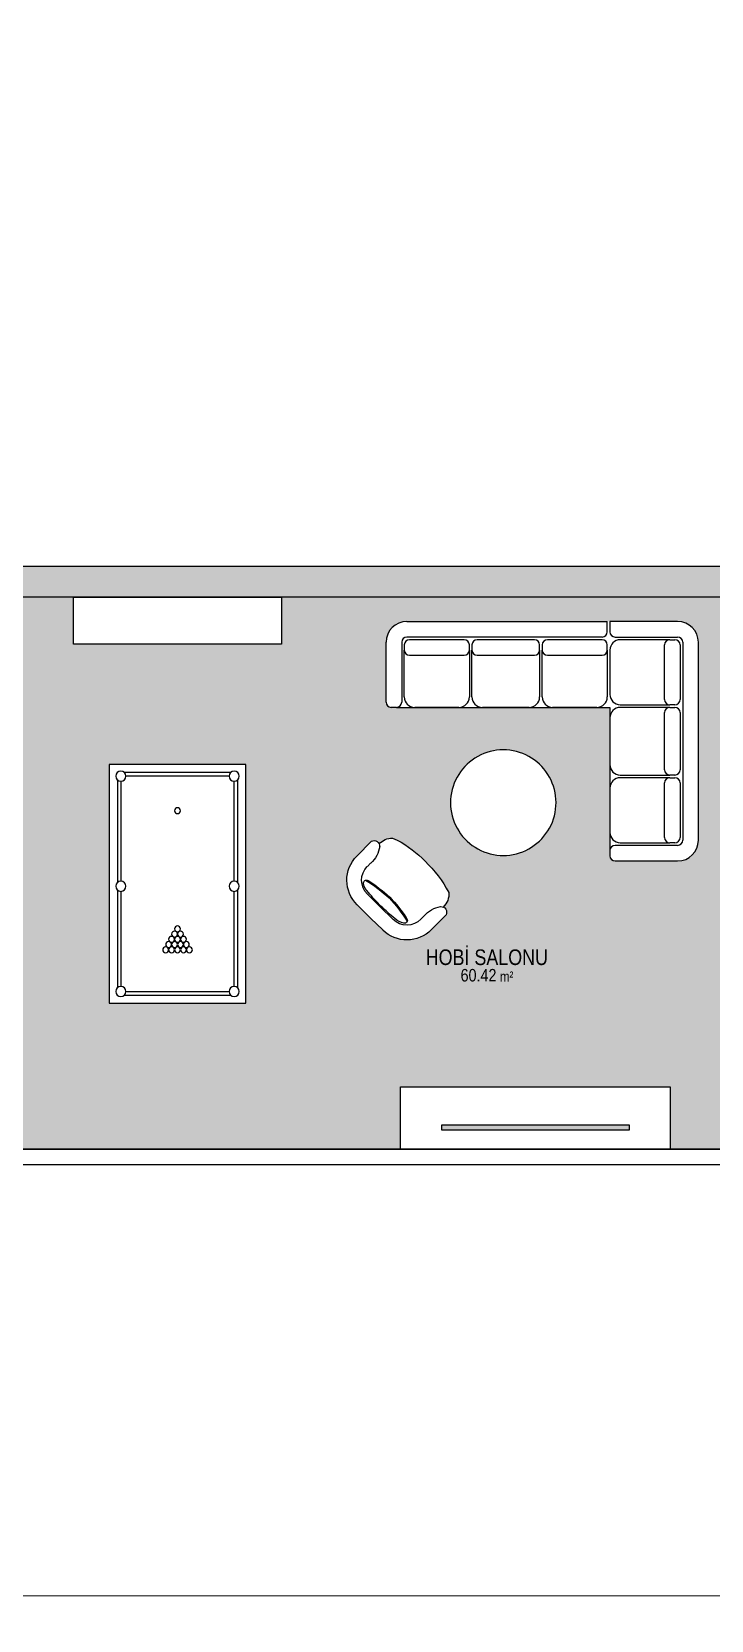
# Model space of a CAD drawing. Header units: metres. Extents: x 325971 to 582574, y 4156069 to 4412673.
# Drawn here: x 470762 to 471414, y 4265291 to 4266816 of the extents above; entities that cross this region are included whole.
import ezdxf
from ezdxf.enums import TextEntityAlignment as Align

# ---------------------------------------------------------------- set-up
doc = ezdxf.new("R2010")
doc.units = ezdxf.units.M
doc.layers.get('0').update_dxf_attribs({"color": 5, "lineweight": 0})
doc.layers.add('0_IFC_Area', color=100, linetype='Continuous', plot=False)
for name, color, linetype in [('0_IFC_Elevation_5', 252, 'Continuous'), ('0_IFC_Hatch', 250, 'Continuous'), ('0_IFC_Hatch_Structure', 251, 'Continuous'), ('0_IFC_Room_Text(No)_100', 12, 'Continuous'), ('0_IFC_Room_Text(No)_50', 12, 'Continuous'), ('0_IFC_Text_Explanation_100', 231, 'Continuous'), ('1_IFC_Concrete_Section', 50, 'Continuous'), ('2_IFC_Wall', 130, 'Continuous'), ('6_IFC_Furniture', 35, 'Continuous')]:
    doc.layers.add(name, color=color, linetype=linetype)
doc.styles.add('IFC_TEXT', font='ARIALN.TTF')

# ---------------------------------------------------------------- blocks, each defined once
blk = doc.blocks.new('BILARDO MASASI')
blk.add_wipeout([(-114.5, 0), (-114.5, -131), (114.5, -131), (114.5, 0)]).dxf.layer = '6_IFC_Furniture'
at = {"layer": '6_IFC_Furniture'}
blk.add_lwpolyline([(-114.5, -131), (-114.5, 0), (114.5, 0), (114.5, -131)], close=True, dxfattribs=at)
for points in [[(-106.8, -116.5), (-106.8, -14.5)], [(-100, -7.7), (-1, -7.7)], [(-98.6, -11.1), (-2.4, -11.1)], [(5.9, -7.7), (100, -7.7)], [(7.3, -11.1), (98.6, -11.1)], [(106.8, -14.5), (106.8, -116.5)], [(-103.4, -115.1), (-103.4, -15.9)], [(103.4, -15.9), (103.4, -115.1)], [(-2.4, -119.9), (-98.6, -119.9)], [(98.6, -119.9), (7.3, -119.9)], [(-1, -123.3), (-100, -123.3)], [(100, -123.3), (5.9, -123.3)]]:
    blk.add_lwpolyline(points, dxfattribs=at)
for centre, radius in [((-103.4, -11.1), 4.85), ((2.4, -11.1), 4.85), ((103.4, -11.1), 4.85), ((48.3, -62.7), 2.84), ((53.3, -59.8), 2.84), ((58.3, -57), 2.84), ((58.3, -62.7), 2.84), ((63.4, -54.1), 2.84), ((63.4, -59.8), 2.84), ((-70.2, -65.5), 2.84), ((43.3, -65.5), 2.84), ((48.3, -68.3), 2.84), ((53.3, -65.5), 2.84), ((53.3, -71.2), 2.84), ((58.3, -68.3), 2.84), ((58.3, -74), 2.84), ((63.4, -65.5), 2.84), ((63.4, -71.2), 2.84), ((63.4, -76.9), 2.84), ((-103.4, -119.9), 4.85), ((2.4, -119.9), 4.85), ((103.4, -119.9), 4.85)]:
    blk.add_circle(centre, radius, dxfattribs=at)
blk = doc.blocks.new('IFC_L_SEAT')
blk.add_wipeout([(-275, -82.5), (-65, -82.5), (-65, -225), (-63.5, -228.5), (-60, -230), (0, -230), (6.8, -228.6), (10.1, -227.1), (11.5, -226.3), (14.1, -224.1), (14.1, -224.1), (16, -221.9), (17.4, -219.8), (18.9, -216.4), (19, -216.4), (19.6, -213.7), (20, -210), (20, -20), (19, -14.1), (18.4, -12.3), (16.5, -8.7), (14.1, -5.9), (14.1, -5.9), (14.1, -5.9), (13.5, -5.3), (12.9, -4.7), (12.9, -4.7), (12.3, -4.2), (10, -2.7), (6.7, -1.2), (3.7, -0.4), (0, 0), (-260, 0), (-261.8, -0.1), (-261.8, -0.1), (-263.1, -0.2), (-264.9, -0.6), (-268.5, -2), (-272.1, -4.4), (-274.1, -5.9), (-274.1, -5.9), (-276.5, -8.9), (-277.7, -10.8), (-278.6, -12.9), (-279.8, -17.3), (-280, -20), (-280, -77.5), (-280, -77.5), (-280, -77.5), (-280, -77.5), (-279.9, -78.1), (-279.7, -79), (-279.3, -79.9), (-278.5, -81), (-277.9, -81.6), (-276.9, -82.1), (-276, -82.4)]).dxf.layer = '6_IFC_Furniture'
at = {"layer": '6_IFC_Furniture'}
for p, q in [((-260, 0), (-67.5, 0)), ((-67.5, -10), (-67.5, 0)), ((-65, 0), (-65, -10)), ((0, 0), (-65, 0)), ((-72.5, -15), (-260, -15)), ((-60, -15), (0, -15)), ((-280, -77.5), (-280, -20)), ((-265, -20), (-265, -77.5)), ((-262.5, -22.5), (-262.5, -27.5)), ((-262.5, -72.5), (-262.5, -27.5)), ((-205, -17.5), (-257.5, -17.5)), ((-200, -27.5), (-200, -22.5)), ((-200, -27.5), (-200, -72.5)), ((-197.5, -22.5), (-197.5, -27.5)), ((-197.5, -72.5), (-197.5, -27.5)), ((-137.5, -17.5), (-192.5, -17.5)), ((-132.5, -27.5), (-132.5, -22.5)), ((-132.5, -27.5), (-132.5, -72.5)), ((-130, -22.5), (-130, -27.5)), ((-130, -72.5), (-130, -27.5)), ((-72.5, -17.5), (-125, -17.5)), ((-67.5, -27.5), (-67.5, -22.5)), ((-67.5, -27.5), (-67.5, -72.5)), ((-65, -27.5), (-65, -70)), ((-7.5, -17.5), (-55, -17.5)), ((-12.5, -75), (-12.5, -22.5)), ((-7.5, -17.5), (-2.5, -17.5)), ((2.5, -22.5), (2.5, -75)), ((5, -20), (5, -210)), ((20, -210), (20, -20)), ((-257.5, -32.5), (-205, -32.5)), ((-192.5, -32.5), (-137.5, -32.5)), ((-125, -32.5), (-72.5, -32.5)), ((-270, -82.5), (-275, -82.5)), ((-210, -82.5), (-252.5, -82.5)), ((-142.5, -82.5), (-187.5, -82.5)), ((-77.5, -82.5), (-120, -82.5)), ((-55, -80), (-7.5, -80)), ((-7.5, -82.5), (-55, -82.5)), ((-12.5, -142.5), (-12.5, -87.5)), ((-2.5, -80), (-7.5, -80)), ((-7.5, -82.5), (-2.5, -82.5)), ((2.5, -87.5), (2.5, -142.5)), ((-65, -92.5), (-65, -137.5)), ((-55, -147.5), (-7.5, -147.5)), ((-7.5, -150), (-55, -150)), ((-2.5, -147.5), (-7.5, -147.5)), ((-7.5, -150), (-2.5, -150)), ((-65, -160), (-65, -202.5)), ((-12.5, -207.5), (-12.5, -155)), ((2.5, -155), (2.5, -207.5)), ((-55, -212.5), (-7.5, -212.5)), ((-2.5, -212.5), (-7.5, -212.5)), ((-65, -220), (-65, -225)), ((0, -215), (-60, -215)), ((-60, -230), (0, -230))]:
    blk.add_line(p, q, dxfattribs=at)
blk.add_lwpolyline([(-270, -82.5), (-65, -82.5), (-65, -220)], dxfattribs=at)
for centre, radius, start, end in [((-260, -20), 20, 90, 180), ((0, -20), 20, 0, 90), ((-260, -20), 5, 90, 180), ((-72.5, -10), 5, 270, 0), ((-60, -10), 5, 180, 270), ((0, -20), 5, 0, 90), ((-257.5, -22.5), 5, 90, 180), ((-257.5, -27.5), 5, 180, 270), ((-205, -22.5), 5, 360, 90), ((-205, -27.5), 5, 270, 0), ((-192.5, -22.5), 5, 90, 180), ((-192.5, -27.5), 5, 180, 270), ((-137.5, -22.5), 5, 360, 90), ((-137.5, -27.5), 5, 270, 0), ((-125, -22.5), 5, 90, 180), ((-125, -27.5), 5, 180, 270), ((-72.5, -22.5), 5, 360, 90), ((-72.5, -27.5), 5, 270, 0), ((-55, -27.5), 10, 90, 180), ((-7.5, -22.5), 5, 90, 180), ((-2.5, -22.5), 5, 360, 90), ((-252.5, -72.5), 10, 180, 270), ((-210, -72.5), 10, 270, 0), ((-187.5, -72.5), 10, 180, 270), ((-142.5, -72.5), 10, 270, 0), ((-120, -72.5), 10, 180, 270), ((-77.5, -72.5), 10, 270, 0), ((-55, -70), 10, 180, 270), ((-7.5, -75), 5, 180, 270), ((-2.5, -75), 5, 270, 0), ((-275, -77.5), 5, 180, 270), ((-270, -77.5), 5, 270, 0), ((-55, -92.5), 10, 90, 180), ((-7.5, -87.5), 5, 90, 180), ((-2.5, -87.5), 5, 0, 90), ((-55, -137.5), 10, 180, 270), ((-55, -160), 10, 90, 180), ((-7.5, -142.5), 5, 180, 270), ((-7.5, -155), 5, 90, 180), ((-2.5, -142.5), 5, 270, 0), ((-2.5, -155), 5, 0, 90), ((-55, -202.5), 10, 180, 270), ((-7.5, -207.5), 5, 180, 270), ((-2.5, -207.5), 5, 270, 0), ((0, -210), 20, 270, 0), ((0, -210), 5, 270, 0), ((-60, -220), 5, 90, 180), ((-60, -225), 5, 180, 270)]:
    blk.add_arc(centre, radius, start, end, dxfattribs=at)
blk = doc.blocks.new('*U223')
blk.add_wipeout([(0, 0), (259.1, 0), (259.1, -60), (0, -60)]).dxf.layer = '6_IFC_Furniture'
at = {"layer": '6_IFC_Furniture', "transparency": 33554687}
blk.add_lwpolyline([(0, -60), (0, 0), (259.1, 0), (259.1, -60)], close=True, dxfattribs=at)
blk = doc.blocks.new('*U226')
blk.add_wipeout([(0, 0), (180, 0), (180, 5), (0, 5)]).dxf.layer = '6_IFC_Furniture'
at = {"layer": '0_IFC_Elevation_5', "true_color": 0xa8a8a8}
h = blk.add_hatch(color=253, dxfattribs=at)
h.dxf.hatch_style = 1
h.paths.add_polyline_path([(180, 0), (180, 5), (0, 5), (0, 0)])
at = {"layer": '6_IFC_Furniture', "linetype": 'ByBlock', "transparency": 33554687}
blk.add_lwpolyline([(180, 0), (180, 5), (0, 5), (0, 0)], close=True, dxfattribs=at)
blk = doc.blocks.new('k2')
blk.add_wipeout([(-203, 224), (-348, 78), (-377, 47), (-377, 47), (-418, -19), (-418, -19), (-446, -95), (-454, -143), (-456, -182), (-454, -221), (-447, -265), (-438, -297), (-418, -345), (-418, -345), (-387, -396), (-367, -422), (-348, -441), (-324, -466), (-302, -488), (-270, -520), (-270, -520), (-226, -564), (-208, -582), (-191, -599), (-164, -605), (-164, -605), (-150, -604), (-131, -595), (-131, -595), (-113, -578), (-101, -578), (-85, -591), (-85, -591), (-66, -604), (-66, -604), (-44, -615), (-30, -621), (-17, -624), (-17, -624), (0, -628), (12, -629), (28, -630), (59, -619), (100, -600), (115, -590), (145, -572), (159, -563), (173, -554), (190, -542), (208, -529), (228, -514), (240, -505), (240, -505), (251, -497), (270, -481), (295, -461), (308, -450), (308, -450), (331, -429), (355, -406), (381, -381), (395, -366), (437, -322), (457, -299), (473, -280), (488, -262), (505, -240), (524, -215), (539, -194), (556, -169), (566, -154), (596, -106), (603, -94), (629, -47), (630, -28), (625, 15), (625, 15), (618, 38), (605, 64), (585, 93), (571, 107), (575, 112), (580, 115), (585, 118), (591, 125), (595, 131), (602, 143), (604, 153), (605, 164), (604, 177), (599, 191), (441, 348), (422, 366), (396, 387), (396, 387), (359, 410), (304, 435), (285, 441), (202, 456), (163, 456), (134, 453), (134, 453), (60, 435), (60, 435), (19, 418), (1, 408), (-39, 382)]).dxf.layer = '6_IFC_Furniture'
at = {"layer": '6_IFC_Furniture'}
for p, q in [((-203, 224), (-78, 348)), ((441, 348), (599, 191)), ((-224, 203), (-348, 78)), ((-213, 213), (-224, 203)), ((-213, 213), (-203, 224)), ((33, 237), (-102, 102)), ((366, 202), (330, 237)), ((-237, -33), (-102, 102)), ((-202, -366), (-237, -330)), ((-348, -441), (-191, -599)), ((-101, -578), (-113, -578)), ((33, -630), (84, -608))]:
    blk.add_line(p, q, dxfattribs=at)
for centre, radius, start, end in [((182, 89), 368, 45, 135), ((2396, -2504), 3600, 130.6218, 133.7768), ((-1384, 1268), 1867, 317.5199, 327.1898), ((-1384, 1268), 1878, 317.5058, 326.4653), ((182, 89), 210, 45, 135), ((186, 94), 189, 101.5012, 135), ((154, 248), 31.5, 326.4653, 101.5012), ((583, 386), 285, 220.359, 261.5496), ((546, 164), 59.6, 265.2227, 27.5272), ((-89, -182), 368, 135, 225), ((-1268, 1384), 1867, 302.8102, 312.4801), ((-1268, 1384), 1878, 303.5347, 312.4942), ((2504, -2396), 3600, 136.2232, 139.3782), ((-2366, 2355), 3330, 314.8775, 315.1294), ((-2355, 2366), 3330, 314.8706, 315.1225), ((446, -28), 184, 354.0447, 47.8934), ((-89, -182), 210, 135, 225), ((-248, -154), 31.5, 168.4988, 303.5347), ((-94, -186), 189, 135, 168.4988), ((-551, 571), 1332, 314.3702, 332.3441), ((-386, -583), 285, 8.4504, 49.641), ((-571, 551), 1332, 299.4627, 315.6298), ((-164, -546), 59.6, 242.4728, 4.7773), ((28, -446), 184, 222.1066, 271.7866)]:
    blk.add_arc(centre, radius, start, end, dxfattribs=at)
blk = doc.blocks.new('IFC_COFFE TABLE')
at = {"transparency": 33554687}
blk.add_wipeout([(1.61, -25.29), (3.2, -25.13), (4.77, -24.88), (6.32, -24.54), (7.85, -24.09), (9.35, -23.55), (10.81, -22.92), (12.22, -22.19), (13.59, -21.38), (14.91, -20.48), (16.17, -19.51), (17.36, -18.45), (18.48, -17.33), (19.54, -16.13), (20.51, -14.88), (21.4, -13.56), (22.21, -12.19), (22.93, -10.77), (23.57, -9.31), (24.1, -7.81), (24.55, -6.28), (24.89, -4.73), (25.14, -3.15), (25.29, -1.57), (25.34, 0.02), (25.29, 1.61), (25.13, 3.2), (24.88, 4.77), (24.54, 6.32), (24.09, 7.85), (23.55, 9.35), (22.92, 10.81), (22.19, 12.22), (21.38, 13.59), (20.48, 14.91), (19.51, 16.17), (18.45, 17.36), (17.33, 18.48), (16.13, 19.54), (14.88, 20.51), (13.56, 21.4), (12.19, 22.21), (10.77, 22.93), (9.31, 23.57), (7.81, 24.1), (6.28, 24.55), (4.73, 24.89), (3.15, 25.14), (1.57, 25.29), (-0.02, 25.34), (-1.61, 25.29), (-3.2, 25.13), (-4.77, 24.88), (-6.32, 24.54), (-7.85, 24.09), (-9.35, 23.55), (-10.81, 22.92), (-12.22, 22.19), (-13.59, 21.38), (-14.91, 20.48), (-16.17, 19.51), (-17.36, 18.45), (-18.48, 17.33), (-19.54, 16.13), (-20.51, 14.88), (-21.4, 13.56), (-22.21, 12.19), (-22.93, 10.77), (-23.57, 9.31), (-24.1, 7.81), (-24.55, 6.28), (-24.89, 4.73), (-25.14, 3.15), (-25.29, 1.57), (-25.34, -0.02), (-25.29, -1.61), (-25.13, -3.2), (-24.88, -4.77), (-24.54, -6.32), (-24.09, -7.85), (-23.55, -9.35), (-22.92, -10.81), (-22.19, -12.22), (-21.38, -13.59), (-20.48, -14.91), (-19.51, -16.17), (-18.45, -17.36), (-17.33, -18.48), (-16.13, -19.54), (-14.88, -20.51), (-13.56, -21.4), (-12.19, -22.21), (-10.77, -22.93), (-9.31, -23.57), (-7.81, -24.1), (-6.28, -24.55), (-4.73, -24.89), (-3.15, -25.14), (-1.57, -25.29), (0.02, -25.34)], dxfattribs=at).dxf.layer = '6_IFC_Furniture'
at = {"layer": '6_IFC_Furniture', "transparency": 33554687}
blk.add_lwpolyline([(1.61, -25.29), (3.2, -25.13), (4.77, -24.88), (6.32, -24.54), (7.85, -24.09), (9.35, -23.55), (10.81, -22.92), (12.22, -22.19), (13.59, -21.38), (14.91, -20.48), (16.17, -19.51), (17.36, -18.45), (18.48, -17.33), (19.54, -16.13), (20.51, -14.88), (21.4, -13.56), (22.21, -12.19), (22.93, -10.77), (23.57, -9.31), (24.1, -7.81), (24.55, -6.28), (24.89, -4.73), (25.14, -3.15), (25.29, -1.57), (25.34, 0.02), (25.29, 1.61), (25.13, 3.2), (24.88, 4.77), (24.54, 6.32), (24.09, 7.85), (23.55, 9.35), (22.92, 10.81), (22.19, 12.22), (21.38, 13.59), (20.48, 14.91), (19.51, 16.17), (18.45, 17.36), (17.33, 18.48), (16.13, 19.54), (14.88, 20.51), (13.56, 21.4), (12.19, 22.21), (10.77, 22.93), (9.31, 23.57), (7.81, 24.1), (6.28, 24.55), (4.73, 24.89), (3.15, 25.14), (1.57, 25.29), (-0.02, 25.34), (-1.61, 25.29), (-3.2, 25.13), (-4.77, 24.88), (-6.32, 24.54), (-7.85, 24.09), (-9.35, 23.55), (-10.81, 22.92), (-12.22, 22.19), (-13.59, 21.38), (-14.91, 20.48), (-16.17, 19.51), (-17.36, 18.45), (-18.48, 17.33), (-19.54, 16.13), (-20.51, 14.88), (-21.4, 13.56), (-22.21, 12.19), (-22.93, 10.77), (-23.57, 9.31), (-24.1, 7.81), (-24.55, 6.28), (-24.89, 4.73), (-25.14, 3.15), (-25.29, 1.57), (-25.34, -0.02), (-25.29, -1.61), (-25.13, -3.2), (-24.88, -4.77), (-24.54, -6.32), (-24.09, -7.85), (-23.55, -9.35), (-22.92, -10.81), (-22.19, -12.22), (-21.38, -13.59), (-20.48, -14.91), (-19.51, -16.17), (-18.45, -17.36), (-17.33, -18.48), (-16.13, -19.54), (-14.88, -20.51), (-13.56, -21.4), (-12.19, -22.21), (-10.77, -22.93), (-9.31, -23.57), (-7.81, -24.1), (-6.28, -24.55), (-4.73, -24.89), (-3.15, -25.14), (-1.57, -25.29), (0.02, -25.34)], close=True, dxfattribs=at)
blk = doc.blocks.new('*U230')
blk.add_wipeout([(0, 0), (200, 0), (200, -45), (0, -45)]).dxf.layer = '6_IFC_Furniture'
at = {"layer": '6_IFC_Furniture', "transparency": 33554687}
blk.add_lwpolyline([(0, -45), (0, 0), (200, 0), (200, -45)], close=True, dxfattribs=at)
blk = doc.blocks.new('0_IFC_ROOM_TEXT_50')
at = {"layer": '0_IFC_Room_Text(No)_100', "insert": (13.2, -38.5), "char_height": 9.62, "attachment_point": 1, "style": 'IFC_TEXT'}
blk.add_mtext_dynamic_manual_height_columns('m²', width=16.695, gutter_width=6.88, heights=[0], dxfattribs=at)
at = {"layer": '0_IFC_Room_Text(No)_100', "style": 'IFC_TEXT'}
blk.add_attdef('ROOM_NAME', text='', height=13.5, dxfattribs=at).set_placement((0.7, -24.8), align=Align.MIDDLE_CENTER)
blk.add_attdef('AREA', text='', height=9.62, dxfattribs=at).set_placement((9.8, -48.1), align=Align.RIGHT)
at = {"layer": '0_IFC_Text_Explanation_100', "style": 'IFC_TEXT', "flags": 1}
for tag, p in [('DÖŞEME:', (-41.1, -62.8)), ('DUVAR:', (-41.1, -73.9)), ('TAVAN:', (-41.1, -85.2))]:
    blk.add_attdef(tag, p, '', height=7.7, dxfattribs=at)
blk = doc.blocks.new('FDS')
at = {"layer": '0_IFC_Area'}
blk.add_lwpolyline([(980, -500), (1020, -500), (1020, -560), (1470, -560), (1470, -30), (1120, -30), (1120, -289.1), (945, -289.1), (945, -30), (240, -30), (240, -560), (980, -560)], close=True, dxfattribs=at)
ref = blk.add_blockref('0_IFC_ROOM_TEXT_50', (716.5, -350.8))
ref.add_attrib('ROOM_NAME', 'HOBİ SALONU', dxfattribs={"layer": '0_IFC_Room_Text(No)_50', "height": 15, "style": 'IFC_TEXT'}).set_placement((717.1, -375.6), align=Align.MIDDLE_CENTER)
ref.add_attrib('AREA', '60.42', dxfattribs={"layer": '0_IFC_Room_Text(No)_100', "height": 12, "style": 'IFC_TEXT'}).set_placement((726.3, -398.9), align=Align.RIGHT)
blk = doc.blocks.new('A$C5a9d5412')
at = {"layer": '0_IFC_Hatch', "true_color": 0x939598}
h = blk.add_hatch(color=252, dxfattribs=at)
h.dxf.hatch_style = 1
h.paths.add_polyline_path([(-490, -470), (-450, -470), (-450, -530), (0, -530), (0, 0), (-350, 0), (-350, -259.1), (-525, -259.1), (-525, 0), (-1230, 0), (-1230, -530), (-490, -530)])
h.paths.add_polyline_path([(-1390, -445), (-1380, -445), (-1380, -470), (-1240, -470), (-1240, -145), (-1440, -145), (-1440, -295), (-1390, -295)])
at = {"layer": '0_IFC_Area'}
blk.add_lwpolyline([(-490, -470), (-450, -470), (-450, -530), (0, -530), (0, 0), (-350, 0), (-350, -259.1), (-525, -259.1), (-525, 0), (-1230, 0), (-1230, -530), (-490, -530)], close=True, dxfattribs=at)

msp = doc.modelspace()

# ---------------------------------------------------------------- hatches: boundary and pattern name
at = {"layer": '0_IFC_Hatch_Structure'}
h = msp.add_hatch(color=256, dxfattribs=at)
h.dxf.hatch_style = 1
h.paths.add_polyline_path([(470721.6, 4266303.2), (471461.6, 4266303.2), (471461.6, 4266273.2), (470721.6, 4266273.2)], flags=17)

# ---------------------------------------------------------------- linework, layer by layer
at = {"layer": '1_IFC_Concrete_Section'}
msp.add_lwpolyline([(470721.6, 4266303.2), (471461.6, 4266303.2), (471461.6, 4266273.2), (470721.6, 4266273.2)], close=True, dxfattribs=at)
at = {"layer": '2_IFC_Wall'}
msp.add_lwpolyline([(471461.6, 4265728.2), (470721.6, 4265728.2)], dxfattribs=at)

# ---------------------------------------------------------------- block references
msp.add_blockref('A$C5a9d5412', (471951.6, 4266273.2))

# ---------------------------------------------------------------- next in the draw order: block references
at = {"rotation": 180.0000000002223}
msp.add_blockref('*U223', (471374.9, 4265743.2), dxfattribs=at)

# ---------------------------------------------------------------- next in the draw order: hatches: boundary and pattern name
at = {"layer": '0_IFC_Hatch_Structure'}
h = msp.add_hatch(color=256, dxfattribs=at)
h.dxf.hatch_style = 1
h.paths.add_polyline_path([(470491.6, 4266283.2), (470511.6, 4266283.2), (470511.6, 4266303.2), (470491.6, 4266303.2)])
h.paths.add_polyline_path([(470491.6, 4266128.2), (470511.6, 4266128.2), (470511.6, 4266148.2), (470491.6, 4266148.2)])
edge = h.paths.add_edge_path()
edge.add_arc((470501.6, 4267065.5), 220, 180, 270)
edge.add_arc((470501.6, 4267065.5), 220, 270, 360)
edge.add_line((470721.6, 4267065.5), (470721.6, 4267110.5))
edge.add_line((470721.6, 4267110.5), (470692.2, 4267110.5))
edge.add_line((470692.2, 4267110.5), (470692.2, 4267065.5))
edge.add_arc((470502, 4267065.3), 190.2, -269.8709, 0.0538, ccw=False)
edge.add_line((470501.6, 4267255.5), (470561.6, 4267255.5))
edge.add_line((470561.6, 4267255.5), (470561.6, 4267285.5))
edge.add_line((470561.6, 4267285.5), (470281.6, 4267285.5))
edge.add_line((470281.6, 4267285.5), (470281.6, 4267075.5))
edge.add_line((470281.6, 4267075.5), (470281.6, 4267065.5))
edge = h.paths.add_edge_path()
edge.add_arc((470501.6, 4269518), 220, 180, 270)
edge.add_arc((470501.6, 4269518), 220, 270, 360)
edge.add_line((470721.6, 4269518), (470721.6, 4269563))
edge.add_line((470721.6, 4269563), (470692.2, 4269563))
edge.add_line((470692.2, 4269563), (470692.2, 4269518))
edge.add_arc((470502, 4269517.8), 190.2, -269.8709, 0.0538, ccw=False)
edge.add_line((470501.6, 4269708), (470561.6, 4269708))
edge.add_line((470561.6, 4269708), (470561.6, 4269738))
edge.add_line((470561.6, 4269738), (470281.6, 4269738))
edge.add_line((470281.6, 4269738), (470281.6, 4269528))
edge.add_line((470281.6, 4269528), (470281.6, 4269518))
edge = h.paths.add_edge_path(flags=17)
edge.add_arc((470501.6, 4269518), 220, -90, 0, ccw=False)
edge.add_arc((470501.6, 4269518), 220, 270, 360)
edge = h.paths.add_edge_path(flags=17)
edge.add_arc((470501.6, 4269518), 220, 180, 270)
edge.add_arc((470501.6, 4269518), 220, 180, 270)
edge = h.paths.add_edge_path(flags=17)
edge.add_line((470281.6, 4269528), (470281.6, 4269518))
edge.add_line((470281.6, 4269528), (470281.6, 4269518))
edge = h.paths.add_edge_path(flags=17)
edge.add_line((470281.6, 4269738), (470281.6, 4269528))
edge.add_line((470281.6, 4269738), (470281.6, 4269528))
edge = h.paths.add_edge_path(flags=17)
edge.add_line((470561.6, 4269738), (470281.6, 4269738))
edge.add_line((470561.6, 4269738), (470281.6, 4269738))
edge = h.paths.add_edge_path(flags=17)
edge.add_line((470561.6, 4269708), (470561.6, 4269738))
edge.add_line((470561.6, 4269708), (470561.6, 4269738))
edge = h.paths.add_edge_path(flags=16)
edge.add_line((470501.6, 4269708), (470561.6, 4269708))
edge.add_line((470501.6, 4269708), (470561.6, 4269708))
edge = h.paths.add_edge_path(flags=17)
edge.add_arc((470502, 4269517.8), 190.2, 90.1291, 360.0538)
edge.add_arc((470502, 4269517.8), 190.2, 90.1291, 360.0538)
edge = h.paths.add_edge_path(flags=16)
edge.add_line((470692.2, 4269563), (470692.2, 4269518))
edge.add_line((470692.2, 4269563), (470692.2, 4269518))
edge = h.paths.add_edge_path(flags=17)
edge.add_line((470721.6, 4269563), (470692.2, 4269563))
edge.add_line((470721.6, 4269563), (470692.2, 4269563))
edge = h.paths.add_edge_path(flags=17)
edge.add_line((470721.6, 4269518), (470721.6, 4269563))
edge.add_line((470721.6, 4269518), (470721.6, 4269563))
h.paths.add_polyline_path([(471991.6, 4265803.2), (471991.6, 4266243.2), (471951.6, 4266243.2), (471951.6, 4265803.2)])

# ---------------------------------------------------------------- next in the draw order: linework, layer by layer
msp.add_circle((454272.5, 4284370.8, -128301.8), 128301.9)
at = {"layer": '2_IFC_Wall'}
msp.add_lwpolyline([(471461.6, 4265743.2), (470721.6, 4265743.2)], dxfattribs=at)

# ---------------------------------------------------------------- next in the draw order: block references
at = {"rotation": 180.0000000002223}
msp.add_blockref('*U230', (471001.6, 4266228.2), dxfattribs=at)
msp.add_blockref('IFC_L_SEAT', (471381.9, 4266250))
at = {"xscale": -1, "rotation": 90.00000000022231}
msp.add_blockref('BILARDO MASASI', (470836.1, 4265998.1), dxfattribs=at)
at = {"xscale": -1}
msp.add_blockref('*U226', (471335.5, 4265761.6), dxfattribs=at)

# ---------------------------------------------------------------- next in the draw order: block references
at = {"xscale": -0.09, "yscale": 0.09, "zscale": 0.09, "rotation": 180.4282478775164}
msp.add_blockref('k2', (471105.5, 4265985.2), dxfattribs=at)

# ---------------------------------------------------------------- next in the draw order: block references
at = {"xscale": 2, "yscale": 2, "zscale": 2}
msp.add_blockref('IFC_COFFE TABLE', (471214.5, 4266076), dxfattribs=at)

# ---------------------------------------------------------------- next in the draw order: linework, layer by layer
msp.add_lwpolyline([(472288.2, 4265314.4), (469090.5, 4265314.4), (469090.5, 4271513.3), (472288.2, 4271513.3)], close=True)

# ---------------------------------------------------------------- next in the draw order: block references
at = {"layer": '1_IFC_Concrete_Section'}
msp.add_blockref('FDS', (470481.6, 4266303.2), dxfattribs=at)

doc.saveas('drawing.dxf')
